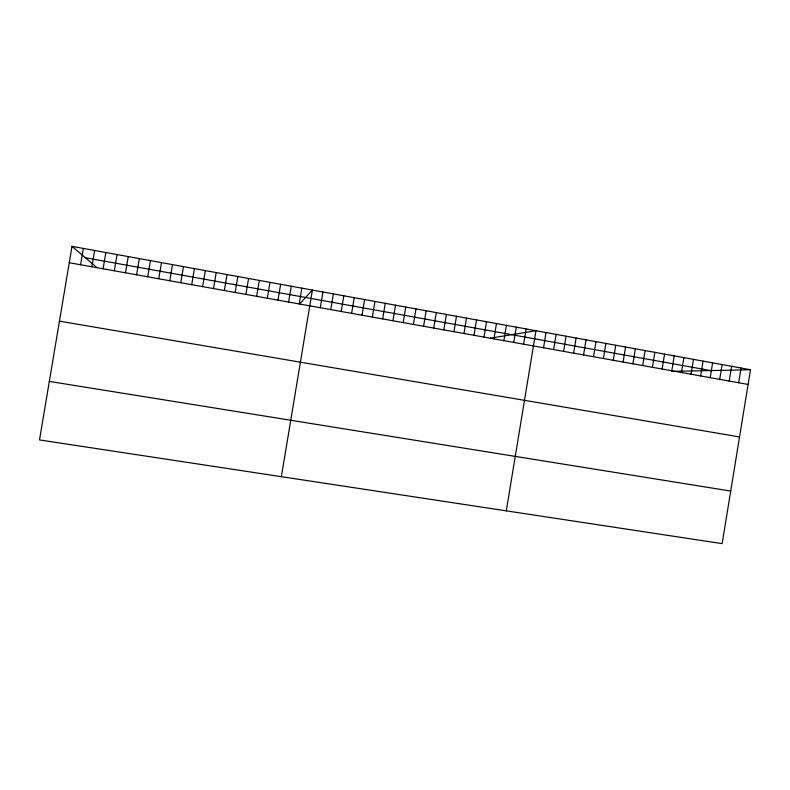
<?xml version="1.0" encoding="UTF-8"?>
<svg xmlns="http://www.w3.org/2000/svg" width="790" height="790" viewBox="0 0 790 790"><rect width="100%" height="100%" fill="white"/><g stroke="black" fill="none" stroke-linecap="round" stroke-linejoin="round"><path stroke-width="1.19" d="M553.593 349.565L556.091 334.387M563.616 351.362L566.114 336.214M573.609 353.16L576.098 338.031M583.573 354.947L586.052 339.838M593.507 356.725L595.976 341.645M603.402 358.502L605.871 343.443M613.267 360.27L615.736 345.24M623.103 362.027L625.562 347.027M632.899 363.785L635.357 348.805M642.675 365.543L645.124 350.582M652.412 367.291L654.851 352.35M662.119 369.029L664.558 354.118M671.796 370.767L674.226 355.875M681.434 372.495L683.873 357.623M691.053 374.213L693.482 359.371M700.641 375.931L703.061 361.119M710.19 377.65L712.61 362.857M719.71 379.358L722.129 364.585M729.21 381.057L731.609 366.313M738.67 382.755L741.069 368.031M750.5 369.74L722.139 543.639L39.5 439.931L72.008 246.362L750.5 369.74L671.915 371.369M281.368 476.676L312.386 290.078L299.706 303.933M320.276 307.735L322.893 291.984M330.763 309.611L333.37 293.89M341.211 311.487L343.818 295.796M351.629 313.353L354.226 297.682M362.008 315.22L364.605 299.568M372.357 317.076L374.944 301.454M382.666 318.923L385.253 303.33M392.946 320.77L395.533 305.197M403.196 322.606L405.774 307.053M413.407 324.433L415.975 308.91M423.588 326.26L426.156 310.766M433.74 328.077L436.297 312.603M443.852 329.894L446.409 314.45M453.934 331.701L456.482 316.276M463.987 333.499L466.525 318.103M474 335.296L476.538 319.93M483.994 337.093L486.522 321.737M493.938 338.871L496.466 323.554M503.862 340.648L506.39 325.352M513.757 342.425L516.275 327.149M523.612 344.193L526.12 328.946M506.291 510.844L535.946 330.734L490.422 338.13M543.53 347.768L546.038 332.56M80.58 264.759L83.325 248.425M91.867 266.783L94.603 250.47M103.115 268.798L105.85 252.514M114.323 270.802L117.048 254.558M125.492 272.807L128.217 256.582M136.631 274.801L139.336 258.606M147.72 276.796L150.426 260.621M158.78 278.781L161.476 262.635M169.801 280.756L172.497 264.64M180.782 282.721L183.478 266.635M191.733 284.686L194.409 268.62M202.635 286.642L205.321 270.605M213.517 288.597L216.184 272.58M224.35 290.532L227.016 274.555M235.153 292.468L237.81 276.51M245.917 294.403L248.574 278.475M256.641 296.329L259.298 280.42M267.336 298.245L269.983 282.366M278.001 300.151L280.638 284.301M288.617 302.057L291.253 286.237M299.213 303.953L301.839 288.153M49.326 381.402L730.711 491.064M59.448 321.155L739.539 436.939M85.34 257.718L710.595 370.569M69.263 262.724L748.1 384.444M72.008 246.362L96.913 267.563"/></g></svg>
